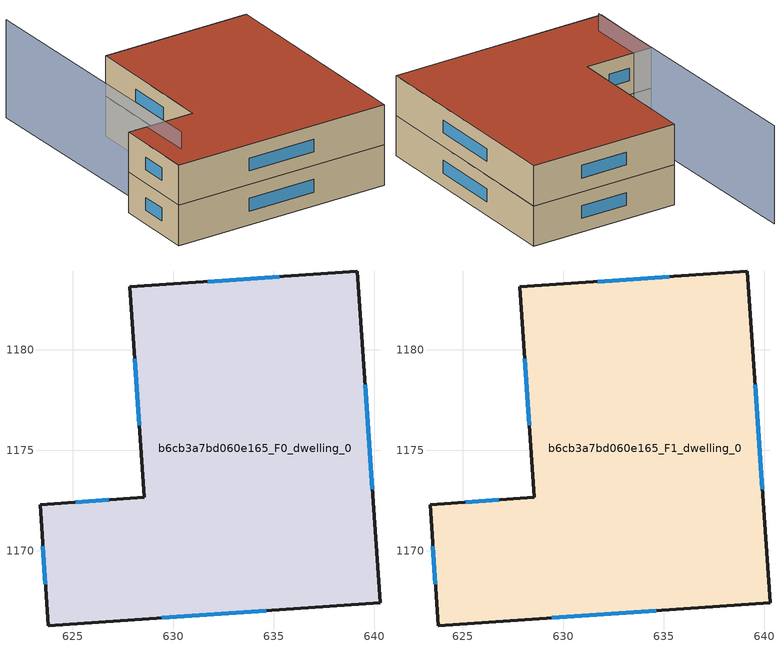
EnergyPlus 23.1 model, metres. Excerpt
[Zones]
b6cb3a7bd060e165_F0_dwelling_0
 floor ground (EU_floor_Construction): 639.15,1183.92 640.29,1167.4 623.77,1166.27 623.36,1172.3 628.55,1172.66 627.83,1183.14 z0
 wall outside (EU_wall_Construction): 623.36,1172.3 623.77,1166.27 640.29,1167.4 639.15,1183.92 627.83,1183.14 628.55,1172.66 623.36,1172.3 z0:3
 window (EU_Window_Construction): 623.5,1170.23 623.63,1168.33 / 626.77,1172.53 625.14,1172.42 / 628.07,1179.55 628.3,1176.24 / 635.27,1183.65 631.7,1183.4 / 639.9,1173.06 639.54,1178.26 / 629.43,1166.66 634.63,1167.02 z1.03:1.97
b6cb3a7bd060e165_F1_dwelling_0
 floor to b6cb3a7bd060e165_F0_dwelling_0 (EU_floor_Construction): 639.15,1183.92 640.29,1167.4 623.77,1166.27 623.36,1172.3 628.55,1172.66 627.83,1183.14 z3
 wall outside (EU_wall_Construction): 623.36,1172.3 623.77,1166.27 640.29,1167.4 639.15,1183.92 627.83,1183.14 628.55,1172.66 623.36,1172.3 z3:6
 window (EU_Window_Construction): 623.5,1170.23 623.63,1168.33 / 626.77,1172.53 625.14,1172.42 / 628.07,1179.55 628.3,1176.24 / 635.27,1183.65 631.7,1183.4 / 639.9,1173.06 639.54,1178.26 / 629.43,1166.66 634.63,1167.02 z4.03:4.97
 roof outside (EU_roof_Construction): 640.29,1167.4 639.15,1183.92 627.83,1183.14 628.55,1172.66 623.36,1172.3 623.77,1166.27 z6
shading: 623.47,1188.94 625.14,1168.32 z0:7.3
[Building]
EU S2 Campaign: North Axis=0; Terrain=City; Solar Distribution=FullExterior
[Site:Location]
Cape.Town.Intl.AP: Latitude=-33.965; Longitude=18.602; Time Zone=2; Elevation=46
[SizingPeriod:WeatherFileDays]
AnnualSizingPeriod: Begin Month=1; Begin Day of Month=1; End Month=12; End Day of Month=31; Day of Week for Start Day=Monday; Use Weather File Daylight Saving Period=No; Use Weather File Rain and Snow Indicators=No
[MATERIAL]
EU_InternalMass_Material: Roughness=MediumRough; Thickness=0.1; Conductivity=1; Density=1800; Specific Heat=900; Thermal Absorptance=0.9; Solar Absorptance=0.7; Visible Absorptance=0.7
[MATERIAL:NOMASS] Roughness=MediumRough; Thermal Absorptance=0.9; Solar Absorptance=0.7; Visible Absorptance=0.7
Name | Thermal Resistance
EU_wall_NoMass | 0.493876
EU_roof_NoMass | 0.449382
EU_floor_NoMass | 1.25
[WINDOWMATERIAL:SIMPLEGLAZINGSYSTEM]
EU_Window_SimpleGlazing: UFactor=4.4; Solar Heat Gain Coefficient=0.85; Visible Transmittance=0.85
[CONSTRUCTION]
EU_wall_Construction: EU_wall_NoMass
EU_roof_Construction: EU_roof_NoMass
EU_floor_Construction: EU_floor_NoMass
EU_Window_Construction: EU_Window_SimpleGlazing
EU_InternalMass_Construction: EU_InternalMass_Material
[ZONE] Type=1; Multiplier=1; Ceiling Height=autocalculate; Floor Area=autocalculate; Part of Total Floor Area=Yes
Name | Volume
b6cb3a7bd060e165_F0_dwelling_0 | 657.927
b6cb3a7bd060e165_F1_dwelling_0 | 657.928
[INTERNALMASS] Construction=EU_InternalMass_Construction; Surface Area=219.309
Name | Zone or ZoneList
b6cb3a7bd060e165_F0_dwelling_0_EU_InternalMass | b6cb3a7bd060e165_F0_dwelling_0
b6cb3a7bd060e165_F1_dwelling_0_EU_InternalMass | b6cb3a7bd060e165_F1_dwelling_0
[OTHEREQUIPMENT] Fuel Type=Electricity; Design Level Calculation Method=Watts/Area; Power per Zone Floor Area=1; Fraction Latent=0; Fraction Radiant=0; Fraction Lost=0; Carbon Dioxide Generation Rate=0; EndUse Subcategory=EU_Step8_InternalGains
Name | Zone or ZoneList or Space or SpaceList | Schedule
EU_Step8_InternalGain_b6cb3a7bd060e165_F0_dwelling_0_f000 | b6cb3a7bd060e165_F0_dwelling_0 | EU_Step8_GainSchedule_b6cb3a7bd060e165_F0_dwelling_0_f000
EU_Step8_InternalGain_b6cb3a7bd060e165_F1_dwelling_0_f000 | b6cb3a7bd060e165_F1_dwelling_0 | EU_Step8_GainSchedule_b6cb3a7bd060e165_F1_dwelling_0_f000
[ZONEVENTILATION:DESIGNFLOWRATE] Schedule=EU_AlwaysOn; Design Flow Rate Calculation Method=AirChanges/Hour; Air Changes per Hour=0.64; Ventilation Type=Natural; Fan Pressure Rise=0; Fan Total Efficiency=1; Constant Term Coefficient=1; Temperature Term Coefficient=0; Velocity Term Coefficient=0; Velocity Squared Term Coefficient=0; Minimum Indoor Temperature=-100; Maximum Indoor Temperature=100; Delta Temperature=-100; Minimum Outdoor Temperature=-100; Maximum Outdoor Temperature=100; Maximum Wind Speed=40
Name | Zone or ZoneList or Space or SpaceList
EU_ConstantAir_b6cb3a7bd060e165_F0_dwelling_0 | b6cb3a7bd060e165_F0_dwelling_0
EU_ConstantAir_b6cb3a7bd060e165_F1_dwelling_0 | b6cb3a7bd060e165_F1_dwelling_0
[HVACTEMPLATE:THERMOSTAT] Constant Heating Setpoint=20; Constant Cooling Setpoint=50
EU_HeatOnly_b6cb3a7bd060e165_F0_dwelling_0; EU_HeatOnly_b6cb3a7bd060e165_F1_dwelling_0
[HVACTEMPLATE:ZONE:IDEALLOADSAIRSYSTEM] System Availability Schedule=EU_AlwaysOn; Maximum Heating Supply Air Temperature=50; Minimum Cooling Supply Air Temperature=13; Maximum Heating Supply Air Humidity Ratio=0.0156; Minimum Cooling Supply Air Humidity Ratio=0.0077; Heating Limit=NoLimit; Cooling Limit=NoLimit; Heating Availability Schedule=EU_AlwaysOn; Cooling Availability Schedule=EU_CoolingOff; Dehumidification Control Type=ConstantSensibleHeatRatio; Cooling Sensible Heat Ratio=0.7; Dehumidification Setpoint=60; Humidification Control Type=None; Humidification Setpoint=30; Outdoor Air Method=None; Outdoor Air Flow Rate per Person=0.00944; Outdoor Air Flow Rate per Zone Floor Area=0; Outdoor Air Flow Rate per Zone=0; Demand Controlled Ventilation Type=None; Outdoor Air Economizer Type=NoEconomizer; Heat Recovery Type=None; Sensible Heat Recovery Effectiveness=0.7; Latent Heat Recovery Effectiveness=0.65
Name | Template Thermostat
b6cb3a7bd060e165_F0_dwelling_0 | EU_HeatOnly_b6cb3a7bd060e165_F0_dwelling_0
b6cb3a7bd060e165_F1_dwelling_0 | EU_HeatOnly_b6cb3a7bd060e165_F1_dwelling_0
[SIZING:ZONE] Zone Cooling Design Supply Air Temperature Input Method=SupplyAirTemperature; Zone Cooling Design Supply Air Temperature=13; Zone Heating Design Supply Air Temperature Input Method=SupplyAirTemperature; Zone Heating Design Supply Air Temperature=50; Zone Cooling Design Supply Air Humidity Ratio=0.008; Zone Heating Design Supply Air Humidity Ratio=0.008; Cooling Design Air Flow Method=DesignDay; Cooling Design Air Flow Rate=0; Cooling Minimum Air Flow per Zone Floor Area=0.000762; Cooling Minimum Air Flow=0; Cooling Minimum Air Flow Fraction=0.2; Heating Design Air Flow Method=DesignDay; Heating Design Air Flow Rate=0; Heating Maximum Air Flow per Zone Floor Area=0.002032; Heating Maximum Air Flow=0.141576; Heating Maximum Air Flow Fraction=0.3; Account for Dedicated Outdoor Air System=No; Dedicated Outdoor Air System Control Strategy=NeutralSupplyAir; Dedicated Outdoor Air Low Setpoint Temperature for Design=autosize; Dedicated Outdoor Air High Setpoint Temperature for Design=autosize; Zone Load Sizing Method=Sensible Load Only No Latent Load; Zone Latent Cooling Design Supply Air Humidity Ratio Input Method=HumidityRatioDifference; Zone Cooling Design Supply Air Humidity Ratio Difference=0.005; Zone Latent Heating Design Supply Air Humidity Ratio Input Method=HumidityRatioDifference; Zone Humidification Design Supply Air Humidity Ratio Difference=0.005
b6cb3a7bd060e165_F0_dwelling_0; b6cb3a7bd060e165_F1_dwelling_0
[SCHEDULE:CONSTANT]
Name | Hourly Value
EU_AlwaysOn | 1
EU_CoolingOff | 0
[SCHEDULE:FILE] Column Number=1; Rows to Skip at Top=0; Number of Hours of Data=8760; Column Separator=Comma; Interpolate to Timestep=No; Minutes per Item=60; Adjust Schedule for Daylight Savings=Yes
Name | File
EU_Step8_GainSchedule_b6cb3a7bd060e165_F0_dwelling_0_f000 | ../../schedules/b6cb3a7bd060e165/b6cb3a7bd060e165_F0_dwelling_0_f000_gain.csv
EU_Step8_GainSchedule_b6cb3a7bd060e165_F1_dwelling_0_f000 | ../../schedules/b6cb3a7bd060e165/b6cb3a7bd060e165_F1_dwelling_0_f000_gain.csv
